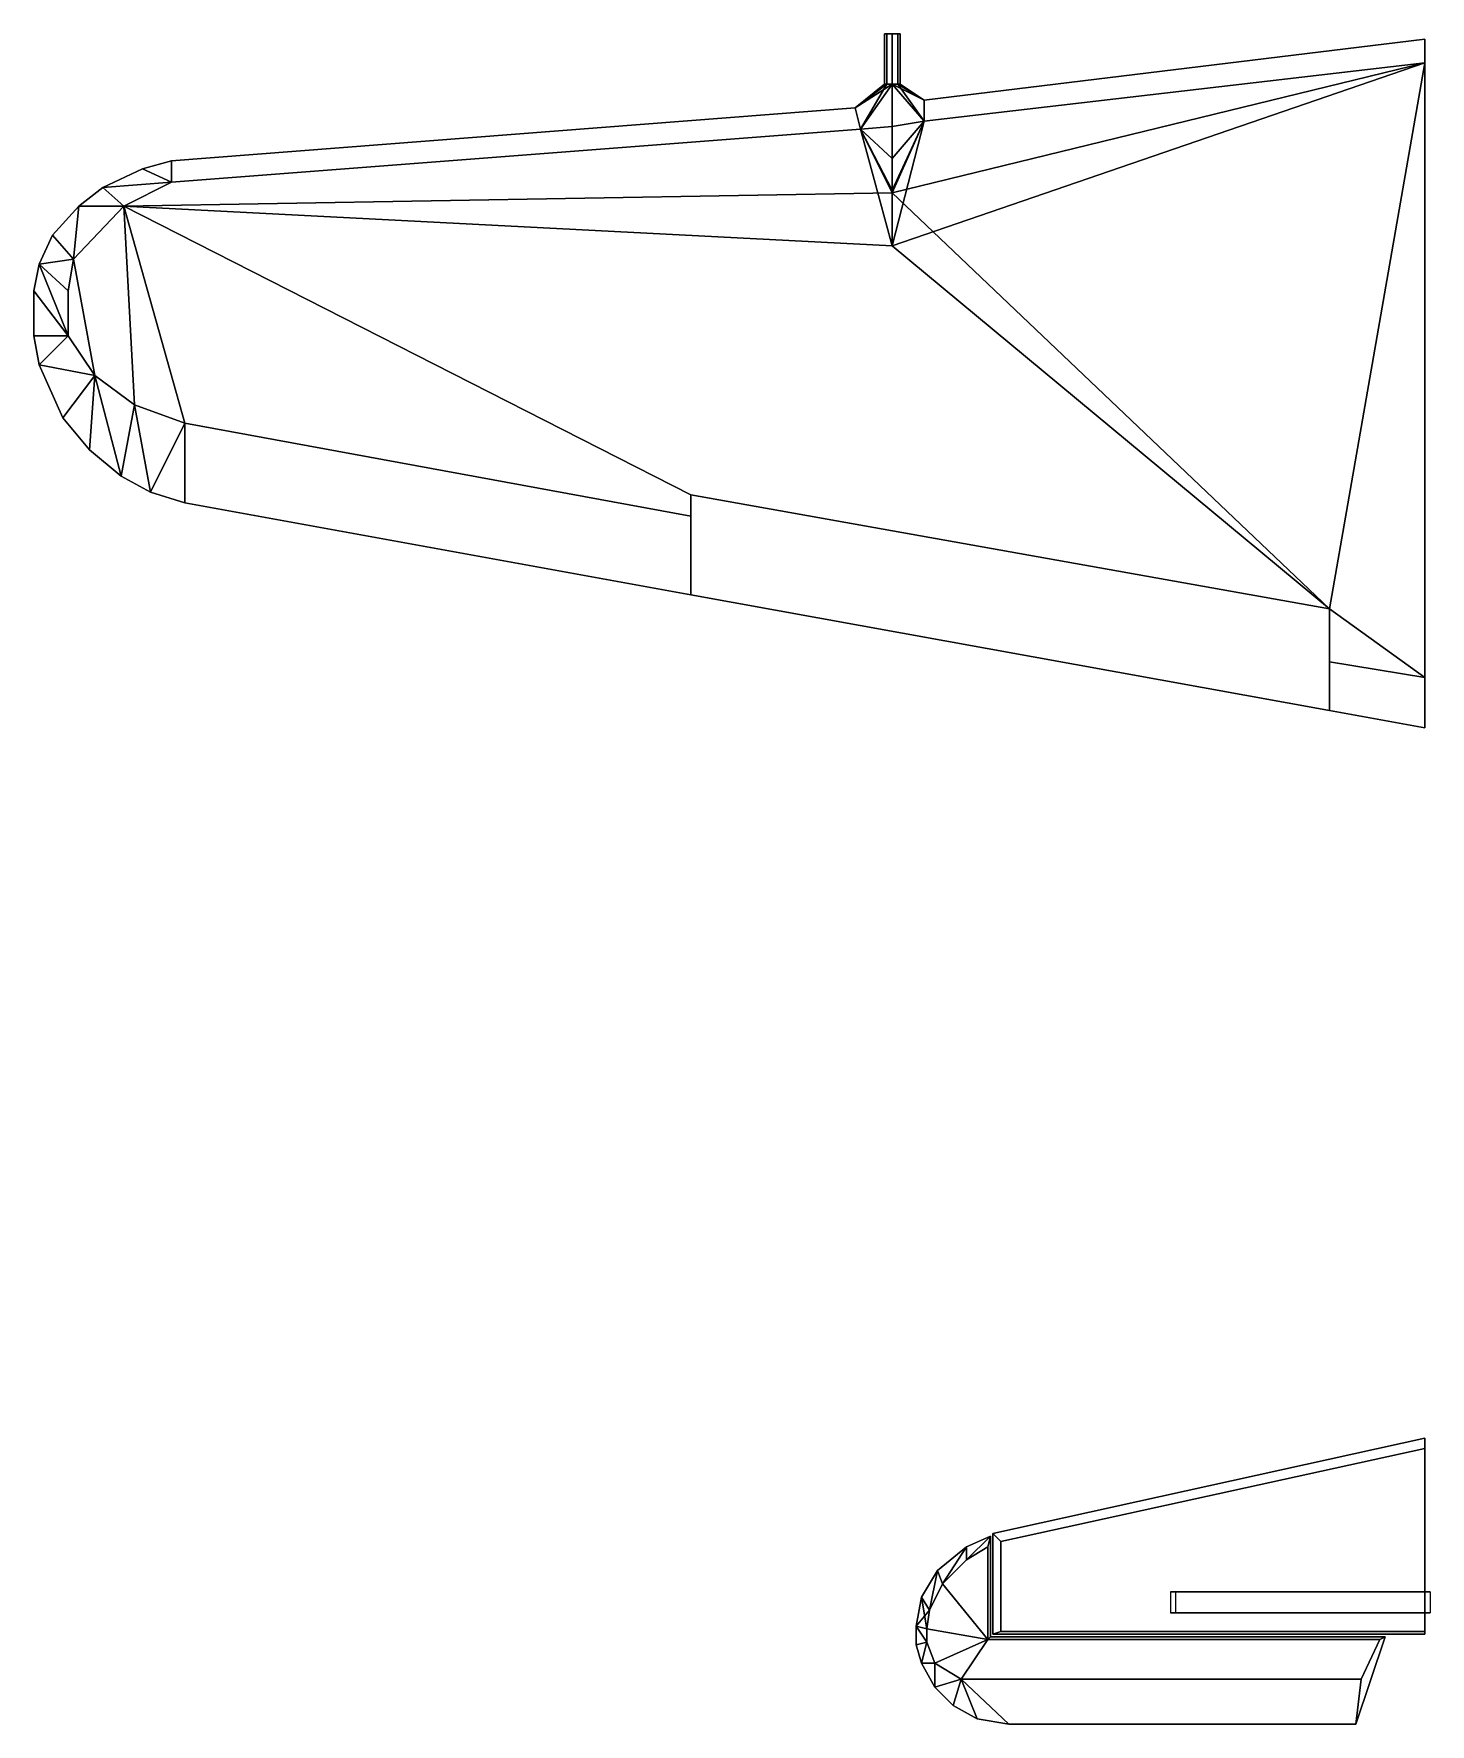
# Model space of a CAD drawing. Extents: x -5.25 to 0.02, y -3.76 to 2.62.
import ezdxf

# ---------------------------------------------------------------- set-up
doc = ezdxf.new("R2010")
doc.units = 0
doc.layers.add('W1', color=5, linetype='CONTINUOUS')

msp = doc.modelspace()

# ---------------------------------------------------------------- linework, layer by layer
at = {"layer": 'W1'}
for points in [[(-2.0312, 2.62, -0.5488), (-2.04, 2.62, -0.57), (-2.04, 2.43, -0.57), (-2.0312, 2.43, -0.5488)], [(-2.04, 2.62, -0.57), (-2.0312, 2.62, -0.5912), (-2.0312, 2.43, -0.5912), (-2.04, 2.43, -0.57)], [(-1.9888, 2.62, -0.5488), (-2.04, 2.62, -0.57), (-2.0312, 2.62, -0.5488), (-2.01, 2.62, -0.54)], [(-1.98, 2.62, -0.57), (-2.0312, 2.62, -0.5912), (-2.04, 2.62, -0.57), (-1.9888, 2.62, -0.5488)], [(-2.01, 2.62, -0.54), (-2.0312, 2.62, -0.5488), (-2.0312, 2.43, -0.5488), (-2.01, 2.43, -0.54)], [(-2.0312, 2.62, -0.5912), (-2.01, 2.62, -0.6), (-2.01, 2.43, -0.6), (-2.0312, 2.43, -0.5912)], [(-1.9888, 2.62, -0.5912), (-2.01, 2.62, -0.6), (-2.0312, 2.62, -0.5912), (-1.98, 2.62, -0.57)], [(-1.9888, 2.62, -0.5488), (-2.01, 2.62, -0.54), (-2.01, 2.43, -0.54), (-1.9888, 2.43, -0.5488)], [(-2.01, 2.62, -0.6), (-1.9888, 2.62, -0.5912), (-1.9888, 2.43, -0.5912), (-2.01, 2.43, -0.6)], [(-1.98, 2.62, -0.57), (-1.9888, 2.62, -0.5488), (-1.9888, 2.43, -0.5488), (-1.98, 2.43, -0.57)], [(-1.9888, 2.62, -0.5912), (-1.98, 2.62, -0.57), (-1.98, 2.43, -0.57), (-1.9888, 2.43, -0.5912)], [(0, 2.6, -0.73), (-1.89, 2.37, -0.5025), (-1.89, 2.29, -0.3328), (0, 2.51, -0.49)], [(0, 2.51, -0.87), (-1.89, 2.29, -0.6053), (-1.89, 2.37, -0.5025), (0, 2.6, -0.73)], [(0, 2.51, -0.49), (-1.89, 2.29, -0.3328), (-2.01, 1.82, -0.3228), (0, 2.51, -0.49)], [(0, 2.51, -0.87), (-2.01, 2.02, -0.5884), (-1.89, 2.29, -0.6053), (0, 2.51, -0.87)], [(0, 2.51, -0.49), (-2.01, 1.82, -0.3228), (-0.36, 0.45, -0.4601), (0, 2.51, -0.49)], [(-0.36, 0.45, -0.8196), (-2.01, 2.02, -0.5884), (0, 2.51, -0.87), (-0.36, 0.45, -0.8196)], [(0, 0.19, -0.49), (0, 2.51, -0.49), (-0.36, 0.45, -0.4601), (0, 0.19, -0.49)], [(0, 0.19, -0.87), (-0.36, 0.45, -0.8196), (0, 2.51, -0.87), (0, 0.19, -0.87)], [(-2.13, 2.26, -0.3129), (-2.01, 2.43, -0.54), (-2.15, 2.34, -0.4712)], [(-2.01, 2.43, -0.54), (-2.0312, 2.43, -0.5488), (-2.15, 2.34, -0.4712)], [(-2.0312, 2.43, -0.5488), (-2.04, 2.43, -0.57), (-2.15, 2.34, -0.4712)], [(-2.04, 2.43, -0.57), (-2.0312, 2.43, -0.5912), (-2.15, 2.34, -0.4712)], [(-2.0312, 2.43, -0.5912), (-2.13, 2.26, -0.5716), (-2.15, 2.34, -0.4712)], [(-2.01, 2.27, -0.3), (-2.01, 2.43, -0.54), (-2.13, 2.26, -0.3129)], [(-2.13, 2.26, -0.5716), (-2.01, 2.43, -0.6), (-2.01, 2.27, -0.67), (-2.13, 2.26, -0.5716)], [(-2.13, 2.26, -0.5716), (-2.0312, 2.43, -0.5912), (-2.01, 2.43, -0.6), (-2.13, 2.26, -0.5716)], [(-1.89, 2.29, -0.3328), (-2.01, 2.43, -0.54), (-2.01, 2.27, -0.3)], [(-1.89, 2.37, -0.5025), (-2.01, 2.43, -0.54), (-1.89, 2.29, -0.3328)], [(-1.89, 2.37, -0.5025), (-1.9888, 2.43, -0.5488), (-2.01, 2.43, -0.54)], [(-2.01, 2.43, -0.6), (-1.89, 2.29, -0.6053), (-2.01, 2.27, -0.67)], [(-1.9888, 2.43, -0.5912), (-1.89, 2.29, -0.6053), (-2.01, 2.43, -0.6)], [(-1.89, 2.37, -0.5025), (-1.98, 2.43, -0.57), (-1.9888, 2.43, -0.5488)], [(-1.89, 2.37, -0.5025), (-1.9888, 2.43, -0.5912), (-1.98, 2.43, -0.57)], [(-1.89, 2.37, -0.5025), (-1.89, 2.29, -0.6053), (-1.9888, 2.43, -0.5912)], [(-2.15, 2.34, -0.4712), (-4.73, 2.14, -0.1606), (-4.73, 2.06, -0.0966), (-2.13, 2.26, -0.3129)], [(-2.13, 2.26, -0.5716), (-4.73, 2.06, -0.2074), (-4.73, 2.14, -0.1606), (-2.15, 2.34, -0.4712)], [(-2.13, 2.26, -0.3129), (-4.73, 2.06, -0.0966), (-4.91, 1.97, -0.0816), (-2.01, 1.82, -0.3228)], [(-2.01, 2.02, -0.5884), (-4.91, 1.97, -0.1822), (-4.73, 2.06, -0.2074), (-2.13, 2.26, -0.5716)], [(-2.01, 2.27, -0.3), (-2.13, 2.26, -0.3129), (-2.01, 2.03, -0.3)], [(-2.13, 2.26, -0.5716), (-2.01, 2.27, -0.67), (-2.01, 2.15, -0.67), (-2.13, 2.26, -0.5716)], [(-2.01, 2.03, -0.3), (-2.13, 2.26, -0.3129), (-2.01, 1.82, -0.3228)], [(-2.13, 2.26, -0.5716), (-2.01, 2.15, -0.67), (-2.01, 2.02, -0.5884), (-2.13, 2.26, -0.5716)], [(-1.89, 2.29, -0.3328), (-2.01, 2.27, -0.3), (-2.01, 2.03, -0.3)], [(-1.89, 2.29, -0.3328), (-2.01, 2.03, -0.3), (-2.01, 1.82, -0.3228)], [(-2.01, 2.27, -0.67), (-1.89, 2.29, -0.6053), (-2.01, 2.15, -0.67)], [(-2.01, 2.15, -0.67), (-1.89, 2.29, -0.6053), (-2.01, 2.02, -0.5884)], [(-4.84, 2.11, -0.1473), (-4.99, 2.04, -0.1293), (-4.73, 2.06, -0.0966)], [(-4.73, 2.06, -0.2074), (-4.73, 2.06, -0.2074), (-4.99, 2.04, -0.1293), (-4.84, 2.11, -0.1473)], [(-4.73, 2.06, -0.2074), (-4.73, 2.06, -0.2074), (-4.84, 2.11, -0.1473), (-4.73, 2.14, -0.1606)], [(-4.73, 2.14, -0.1606), (-4.84, 2.11, -0.1473), (-4.73, 2.06, -0.0966)], [(-4.73, 2.06, -0.0966), (-4.99, 2.04, -0.1293), (-4.91, 1.97, -0.0816)], [(-4.91, 1.97, -0.1822), (-4.91, 1.97, -0.1822), (-4.99, 2.04, -0.1293), (-4.73, 2.06, -0.2074)], [(-4.91, 1.97, -0.1822), (-4.91, 1.97, -0.1822), (-5.08, 1.97, -0.1184), (-4.99, 2.04, -0.1293)], [(-4.99, 2.04, -0.1293), (-5.08, 1.97, -0.1184), (-4.91, 1.97, -0.0816)], [(-0.36, 0.45, -0.8196), (-2.77, 0.88, -0.482), (-4.91, 1.97, -0.1822), (-2.01, 2.02, -0.5884)], [(-5.18, 1.86, -0.1064), (-5.1, 1.77, -0.0658), (-5.08, 1.97, -0.1184)], [(-5.08, 1.97, -0.1184), (-5.08, 1.97, -0.1184), (-5.1, 1.77, -0.1556), (-5.18, 1.86, -0.1064)], [(-4.91, 1.97, -0.1822), (-4.91, 1.97, -0.1822), (-5.1, 1.77, -0.1556), (-5.08, 1.97, -0.1184)], [(-5.08, 1.97, -0.1184), (-5.1, 1.77, -0.0658), (-4.91, 1.97, -0.0816)], [(-5.1, 1.77, -0.0658), (-5.02, 1.33, -0.0725), (-4.87, 1.22, -0.085), (-4.91, 1.97, -0.0816)], [(-4.87, 1.22, -0.1878), (-5.02, 1.33, -0.1668), (-5.1, 1.77, -0.1556), (-4.91, 1.97, -0.1822)], [(-4.91, 1.97, -0.0816), (-4.87, 1.22, -0.085), (-4.68, 1.15, -0.1008), (-4.91, 1.97, -0.0816)], [(-4.68, 1.15, -0.2144), (-4.87, 1.22, -0.1878), (-4.91, 1.97, -0.1822)], [(-2.77, 0.88, -0.2596), (-4.91, 1.97, -0.0816), (-4.68, 1.15, -0.1008), (-2.77, 0.8, -0.2596)], [(-2.77, 0.8, -0.482), (-4.68, 1.15, -0.2144), (-4.91, 1.97, -0.1822), (-2.77, 0.88, -0.482)], [(-2.01, 1.82, -0.3228), (-4.91, 1.97, -0.0816), (-2.77, 0.88, -0.2596), (-0.36, 0.45, -0.4601)], [(-5.18, 1.86, -0.1064), (-5.18, 1.86, -0.1064), (-5.1, 1.77, -0.1556), (-5.23, 1.75, -0.1004)], [(-5.23, 1.75, -0.1004), (-5.1, 1.77, -0.0658), (-5.18, 1.86, -0.1064)], [(-5.23, 1.75, -0.1004), (-5.25, 1.65, -0.098), (-5.12, 1.48, -0.0642)], [(-5.12, 1.48, -0.1528), (-5.12, 1.48, -0.1528), (-5.25, 1.65, -0.098), (-5.23, 1.75, -0.1004)], [(-5.1, 1.77, -0.1556), (-5.1, 1.77, -0.1556), (-5.12, 1.65, -0.1528), (-5.23, 1.75, -0.1004)], [(-5.23, 1.75, -0.1004), (-5.12, 1.65, -0.0642), (-5.1, 1.77, -0.0658)], [(-5.23, 1.75, -0.1004), (-5.12, 1.48, -0.0642), (-5.12, 1.65, -0.0642)], [(-5.12, 1.65, -0.1528), (-5.12, 1.65, -0.1528), (-5.12, 1.48, -0.1528), (-5.23, 1.75, -0.1004)], [(-5.12, 1.65, -0.0642), (-5.12, 1.48, -0.0642), (-5.02, 1.33, -0.0725), (-5.1, 1.77, -0.0658)], [(-5.02, 1.33, -0.1668), (-5.12, 1.48, -0.1528), (-5.12, 1.65, -0.1528), (-5.1, 1.77, -0.1556)], [(-5.25, 1.65, -0.098), (-5.25, 1.48, -0.098), (-5.12, 1.48, -0.0642)], [(-5.12, 1.48, -0.1528), (-5.12, 1.48, -0.1528), (-5.25, 1.48, -0.098), (-5.25, 1.65, -0.098)], [(-5.12, 1.48, -0.1528), (-5.12, 1.48, -0.1528), (-5.23, 1.37, -0.1004), (-5.25, 1.48, -0.098)], [(-5.25, 1.48, -0.098), (-5.23, 1.37, -0.1004), (-5.12, 1.48, -0.0642)], [(-5.12, 1.48, -0.0642), (-5.23, 1.37, -0.1004), (-5.02, 1.33, -0.0725)], [(-5.02, 1.33, -0.1668), (-5.02, 1.33, -0.1668), (-5.23, 1.37, -0.1004), (-5.12, 1.48, -0.1528)], [(-5.02, 1.33, -0.0725), (-5.23, 1.37, -0.1004), (-5.14, 1.17, -0.1112)], [(-5.14, 1.17, -0.1112), (-5.14, 1.17, -0.1112), (-5.23, 1.37, -0.1004), (-5.02, 1.33, -0.1668)], [(-5.02, 1.33, -0.0725), (-5.14, 1.17, -0.1112), (-5.04, 1.05, -0.1232)], [(-5.04, 1.05, -0.1232), (-5.04, 1.05, -0.1232), (-5.14, 1.17, -0.1112), (-5.02, 1.33, -0.1668)], [(-5.02, 1.33, -0.0725), (-5.04, 1.05, -0.1232), (-4.92, 0.95, -0.1377)], [(-4.92, 0.95, -0.1377), (-4.92, 0.95, -0.1377), (-5.04, 1.05, -0.1232), (-5.02, 1.33, -0.1668)], [(-4.87, 1.22, -0.085), (-5.02, 1.33, -0.0725), (-4.92, 0.95, -0.1377)], [(-4.92, 0.95, -0.1377), (-4.92, 0.95, -0.1377), (-5.02, 1.33, -0.1668), (-4.87, 1.22, -0.1878)], [(-4.92, 0.95, -0.1377), (-4.92, 0.95, -0.1377), (-4.87, 1.22, -0.1878), (-4.81, 0.89, -0.1509)], [(-4.81, 0.89, -0.1509), (-4.87, 1.22, -0.085), (-4.92, 0.95, -0.1377)], [(-4.87, 1.22, -0.1878), (-4.87, 1.22, -0.1878), (-4.68, 1.15, -0.2144), (-4.81, 0.89, -0.1509)], [(-4.81, 0.89, -0.1509), (-4.68, 1.15, -0.1008), (-4.87, 1.22, -0.085)], [(-4.68, 1.15, -0.2144), (-4.68, 1.15, -0.2144), (-4.68, 0.85, -0.1666), (-4.81, 0.89, -0.1509)], [(-4.81, 0.89, -0.1509), (-4.68, 0.85, -0.1666), (-4.68, 1.15, -0.1008)], [(-2.77, 0.8, -0.2596), (-4.68, 1.15, -0.1008), (-4.68, 0.85, -0.1666), (-2.77, 0.5031, -0.3965)], [(-2.77, 0.5031, -0.3965), (-4.68, 0.85, -0.1666), (-4.68, 1.15, -0.2144), (-2.77, 0.8, -0.482)], [(-0.36, 0.45, -0.4601), (-2.77, 0.88, -0.2596), (-2.77, 0.5031, -0.3965), (-0.36, 0.0654, -0.6867)], [(-0.36, 0.0654, -0.6867), (-2.77, 0.5031, -0.3965), (-2.77, 0.88, -0.482), (-0.36, 0.45, -0.8196)], [(-2.77, 0.5031, -0.3965), (-2.77, 0.8, -0.482), (-2.77, 0.8, -0.482), (-2.77, 0.88, -0.482)], [(-2.77, 0.88, -0.2596), (-2.77, 0.8, -0.2596), (-2.77, 0.8, -0.2596), (-2.77, 0.5031, -0.3965)], [(0, 0.19, -0.49), (-0.36, 0.45, -0.4601), (-0.36, 0.25, -0.4601), (0, 0.19, -0.49)], [(0, 0.19, -0.87), (-0.36, 0.25, -0.8196), (-0.36, 0.45, -0.8196), (0, 0.19, -0.87)], [(-0.36, 0.25, -0.4601), (-0.36, 0.45, -0.4601), (-0.36, 0.0654, -0.6867), (-0.36, 0.25, -0.4601)], [(-0.36, 0.25, -0.8196), (-0.36, 0.0654, -0.6867), (-0.36, 0.45, -0.8196), (-0.36, 0.25, -0.8196)], [(0, 0.19, -0.49), (-0.36, 0.25, -0.4601), (-0.36, 0.0654, -0.6867), (0, 0, -0.73)], [(0, 0, -0.73), (-0.36, 0.0654, -0.6867), (-0.36, 0.25, -0.8196), (0, 0.19, -0.87)], [(-1.6, -3.07, -0.3), (-1.63, -3.04, -0.27), (0, -2.68, -0.27), (0, -2.72, -0.3)], [(0, -2.68, -0.27), (-1.63, -3.04, -0.27), (-1.6, -3.07, -0.24), (0, -2.72, -0.24)], [(-1.6, -3.41, -0.3), (-1.6, -3.07, -0.3), (0, -2.72, -0.3), (0, -3.41, -0.3)], [(0, -2.72, -0.24), (-1.6, -3.07, -0.24), (-1.6, -3.41, -0.24), (0, -3.41, -0.24)], [(-1.64, -3.05, -0.27), (-1.64, -3.05, -0.27), (-1.73, -3.14, -0.3), (-1.73, -3.09, -0.27)], [(-1.64, -3.05, -0.27), (-1.64, -3.05, -0.27), (-1.65, -3.09, -0.3), (-1.73, -3.14, -0.3)], [(-1.64, -3.05, -0.27), (-1.64, -3.05, -0.27), (-1.73, -3.14, -0.24), (-1.65, -3.09, -0.24)], [(-1.64, -3.05, -0.27), (-1.64, -3.05, -0.27), (-1.73, -3.09, -0.27), (-1.73, -3.14, -0.24)], [(-1.65, -3.44, -0.3), (-1.65, -3.09, -0.3), (-1.64, -3.05, -0.27), (-1.64, -3.43, -0.27)], [(-1.64, -3.05, -0.27), (-1.65, -3.09, -0.24), (-1.65, -3.44, -0.24), (-1.64, -3.43, -0.27)], [(-1.63, -3.42, -0.27), (-1.63, -3.04, -0.27), (-1.6, -3.07, -0.3), (-1.6, -3.41, -0.3)], [(-1.63, -3.04, -0.27), (-1.63, -3.42, -0.27), (-1.6, -3.41, -0.24), (-1.6, -3.07, -0.24)], [(-1.82, -3.23, -0.3), (-1.82, -3.23, -0.3), (-1.84, -3.18, -0.27), (-1.73, -3.09, -0.27)], [(-1.84, -3.18, -0.27), (-1.84, -3.18, -0.27), (-1.82, -3.23, -0.24), (-1.73, -3.09, -0.27)], [(-1.82, -3.23, -0.3), (-1.73, -3.14, -0.3), (-1.65, -3.09, -0.3), (-1.65, -3.44, -0.3)], [(-1.73, -3.14, -0.3), (-1.73, -3.14, -0.3), (-1.82, -3.23, -0.3), (-1.73, -3.09, -0.27)], [(-1.65, -3.09, -0.24), (-1.73, -3.14, -0.24), (-1.82, -3.23, -0.24), (-1.65, -3.44, -0.24)], [(-1.73, -3.09, -0.27), (-1.73, -3.09, -0.27), (-1.82, -3.23, -0.24), (-1.73, -3.14, -0.24)], [(-1.87, -3.33, -0.3), (-1.87, -3.33, -0.3), (-1.9, -3.28, -0.27), (-1.84, -3.18, -0.27)], [(-1.84, -3.18, -0.27), (-1.84, -3.18, -0.27), (-1.9, -3.28, -0.27), (-1.87, -3.33, -0.24)], [(-1.87, -3.33, -0.3), (-1.87, -3.33, -0.3), (-1.84, -3.18, -0.27), (-1.82, -3.23, -0.3)], [(-1.84, -3.18, -0.27), (-1.84, -3.18, -0.27), (-1.87, -3.33, -0.24), (-1.82, -3.23, -0.24)], [(-1.88, -3.4, -0.3), (-1.87, -3.33, -0.3), (-1.82, -3.23, -0.3), (-1.65, -3.44, -0.3)], [(-1.82, -3.23, -0.24), (-1.87, -3.33, -0.24), (-1.88, -3.4, -0.24), (-1.65, -3.44, -0.24)], [(-1.88, -3.4, -0.3), (-1.88, -3.4, -0.3), (-1.92, -3.39, -0.27), (-1.9, -3.28, -0.27)], [(-1.9, -3.28, -0.27), (-1.92, -3.39, -0.27), (-1.92, -3.39, -0.27), (-1.87, -3.33, -0.24)], [(-1.88, -3.4, -0.3), (-1.88, -3.4, -0.3), (-1.9, -3.28, -0.27), (-1.87, -3.33, -0.3)], [(-0.96, -3.26, -0.24), (-0.96, -3.34, -0.24), (0, -3.34, 0.15), (0, -3.26, 0.15)], [(-0.94, -3.26, -0.24), (-0.96, -3.26, -0.24), (0, -3.26, 0.15), (0.02, -3.26, 0.15)], [(-0.94, -3.34, -0.24), (-0.94, -3.26, -0.24), (0.02, -3.26, 0.15), (0.02, -3.34, 0.15)], [(-1.87, -3.33, -0.24), (-1.92, -3.39, -0.27), (-1.92, -3.39, -0.27), (-1.88, -3.4, -0.24)], [(-0.96, -3.34, -0.24), (-0.94, -3.34, -0.24), (0.02, -3.34, 0.15), (0, -3.34, 0.15)], [(-1.88, -3.45, -0.3), (-1.88, -3.45, -0.3), (-1.92, -3.46, -0.27), (-1.92, -3.39, -0.27)], [(-1.88, -3.45, -0.3), (-1.88, -3.45, -0.3), (-1.92, -3.39, -0.27), (-1.88, -3.4, -0.3)], [(-1.88, -3.45, -0.24), (-1.92, -3.39, -0.27), (-1.92, -3.39, -0.27), (-1.92, -3.46, -0.27)], [(-1.88, -3.4, -0.24), (-1.92, -3.39, -0.27), (-1.92, -3.39, -0.27), (-1.88, -3.45, -0.24)], [(-1.85, -3.53, -0.3), (-1.88, -3.45, -0.3), (-1.88, -3.4, -0.3), (-1.65, -3.44, -0.3)], [(-1.88, -3.4, -0.24), (-1.88, -3.45, -0.24), (-1.85, -3.53, -0.24), (-1.65, -3.44, -0.24)], [(-1.75, -3.59, -0.3), (-1.75, -3.59, -0.3), (-1.85, -3.53, -0.3), (-1.65, -3.44, -0.3)], [(-1.85, -3.53, -0.24), (-1.75, -3.59, -0.24), (-1.75, -3.59, -0.24), (-1.65, -3.44, -0.24)], [(-0.24, -3.59, -0.3), (-1.75, -3.59, -0.3), (-1.65, -3.44, -0.3), (-0.17, -3.44, -0.3)], [(-0.17, -3.44, -0.24), (-1.65, -3.44, -0.24), (-1.75, -3.59, -0.24), (-0.24, -3.59, -0.24)], [(-0.17, -3.44, -0.3), (-1.65, -3.44, -0.3), (-1.64, -3.43, -0.27), (-0.15, -3.43, -0.27)], [(-0.15, -3.43, -0.27), (-1.64, -3.43, -0.27), (-1.65, -3.44, -0.24), (-0.17, -3.44, -0.24)], [(0, -3.42, -0.27), (-1.63, -3.42, -0.27), (-1.6, -3.41, -0.3), (0, -3.41, -0.3)], [(0, -3.41, -0.24), (-1.6, -3.41, -0.24), (-1.63, -3.42, -0.27), (0, -3.42, -0.27)], [(-0.24, -3.59, -0.3), (-0.17, -3.44, -0.3), (-0.15, -3.43, -0.27), (-0.26, -3.76, -0.27)], [(-0.15, -3.43, -0.27), (-0.17, -3.44, -0.24), (-0.24, -3.59, -0.24), (-0.26, -3.76, -0.27)], [(-1.88, -3.45, -0.3), (-1.88, -3.45, -0.3), (-1.9, -3.53, -0.27), (-1.92, -3.46, -0.27)], [(-1.88, -3.45, -0.24), (-1.92, -3.46, -0.27), (-1.92, -3.46, -0.27), (-1.9, -3.53, -0.27)], [(-1.88, -3.45, -0.3), (-1.88, -3.45, -0.3), (-1.85, -3.53, -0.3), (-1.9, -3.53, -0.27)], [(-1.88, -3.45, -0.24), (-1.9, -3.53, -0.27), (-1.9, -3.53, -0.27), (-1.85, -3.53, -0.24)], [(-1.9, -3.53, -0.27), (-1.9, -3.53, -0.27), (-1.85, -3.53, -0.3), (-1.85, -3.62, -0.27)], [(-1.85, -3.53, -0.24), (-1.9, -3.53, -0.27), (-1.9, -3.53, -0.27), (-1.85, -3.62, -0.27)], [(-1.85, -3.62, -0.27), (-1.85, -3.62, -0.27), (-1.85, -3.53, -0.3), (-1.75, -3.59, -0.3)], [(-1.85, -3.53, -0.24), (-1.85, -3.62, -0.27), (-1.85, -3.62, -0.27), (-1.75, -3.59, -0.24)], [(-1.78, -3.69, -0.27), (-1.78, -3.69, -0.27), (-1.85, -3.62, -0.27), (-1.75, -3.59, -0.3)], [(-1.85, -3.62, -0.27), (-1.78, -3.69, -0.27), (-1.78, -3.69, -0.27), (-1.75, -3.59, -0.24)], [(-1.69, -3.74, -0.27), (-1.69, -3.74, -0.27), (-1.78, -3.69, -0.27), (-1.75, -3.59, -0.3)], [(-1.78, -3.69, -0.27), (-1.69, -3.74, -0.27), (-1.69, -3.74, -0.27), (-1.75, -3.59, -0.24)], [(-0.26, -3.76, -0.27), (-1.57, -3.76, -0.27), (-1.75, -3.59, -0.3), (-0.24, -3.59, -0.3)], [(-1.57, -3.76, -0.27), (-1.57, -3.76, -0.27), (-1.69, -3.74, -0.27), (-1.75, -3.59, -0.3)], [(-0.24, -3.59, -0.24), (-1.75, -3.59, -0.24), (-1.57, -3.76, -0.27), (-0.26, -3.76, -0.27)], [(-1.69, -3.74, -0.27), (-1.57, -3.76, -0.27), (-1.57, -3.76, -0.27), (-1.75, -3.59, -0.24)]]:
    msp.add_3dface(points, dxfattribs=at)

doc.saveas('drawing.dxf')
